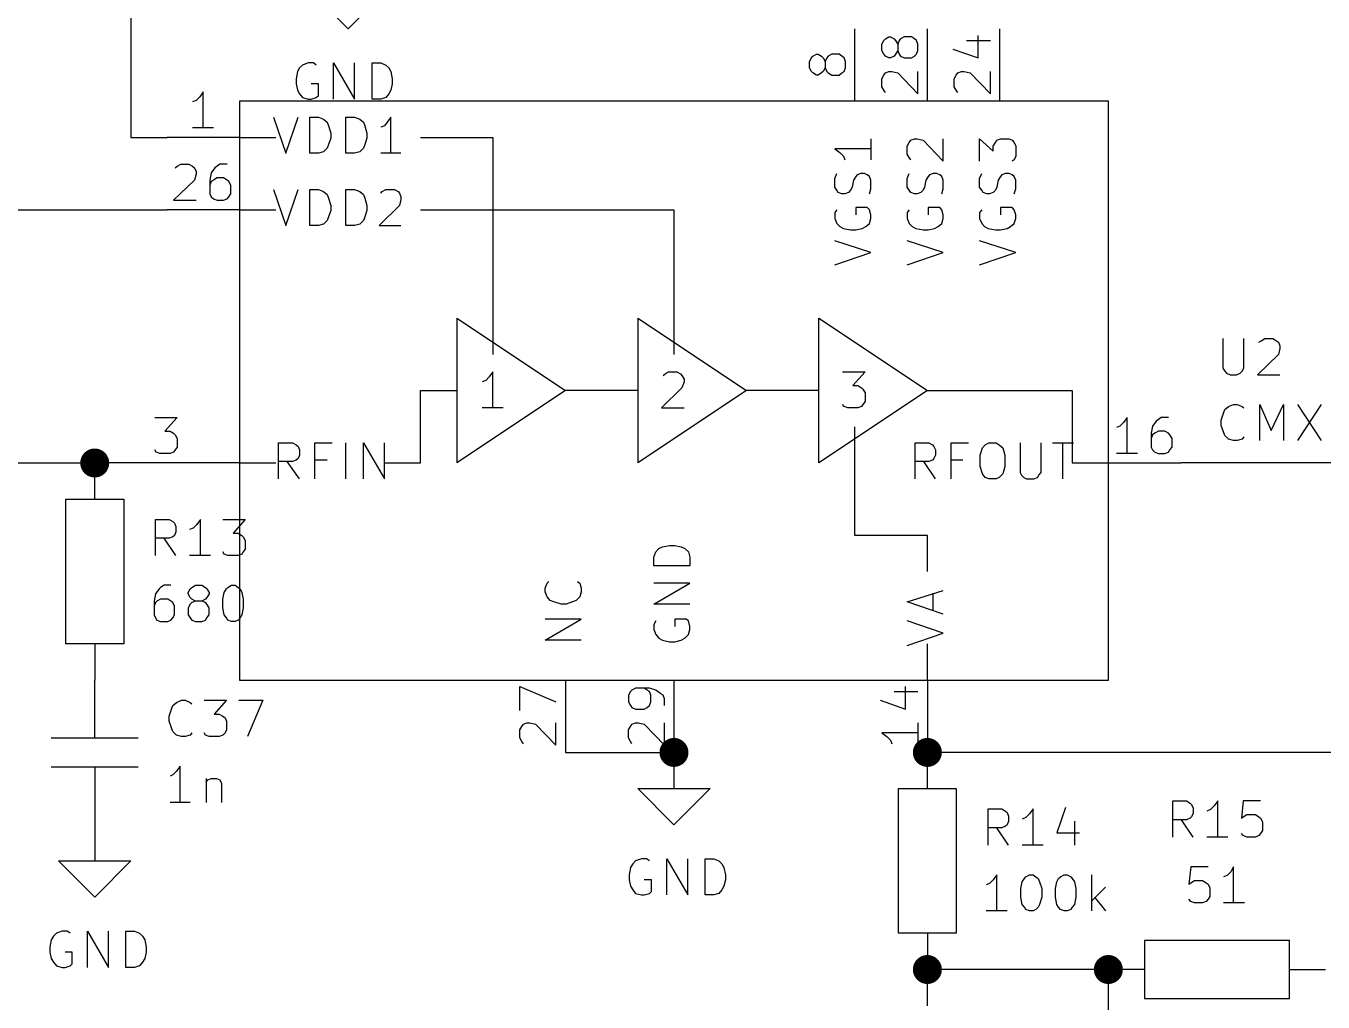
# Model space of a CAD drawing. Extents: x -2.2 to 11.3, y -7.9 to -0.4.
# Drawn here: x 6.655 to 8.447, y -4.045 to -2.696 of the extents above; entities that cross this region are included whole.
import ezdxf

# ---------------------------------------------------------------- set-up
doc = ezdxf.new("R2010")
doc.units = 0
doc.header["$MEASUREMENT"] = 0
for name, color, linetype in [('CYAN2', 4, 'CONTINUOUS'), ('GREEN2', 3, 'CONTINUOUS'), ('LYELLOW', 51, 'CONTINUOUS'), ('RED2', 1, 'CONTINUOUS')]:
    doc.layers.add(name, color=color, linetype=linetype)

msp = doc.modelspace()

# ---------------------------------------------------------------- linework, layer by layer
at = {"layer": 'CYAN2', "linetype": 'CONTINUOUS'}
for p, q in [((7.033, -2.754), (7.03, -2.759)), ((7.037, -2.75), (7.033, -2.754)), ((7.045, -2.747), (7.037, -2.75)), ((7.052, -2.747), (7.045, -2.747)), ((7.056, -2.75), (7.052, -2.747)), ((7.08, -2.797), (7.08, -2.747)), ((7.08, -2.747), (7.109, -2.797)), ((7.109, -2.797), (7.109, -2.747)), ((7.133, -2.797), (7.133, -2.747)), ((7.133, -2.747), (7.145, -2.747)), ((7.145, -2.747), (7.152, -2.75)), ((7.152, -2.75), (7.156, -2.754)), ((7.156, -2.754), (7.159, -2.759)), ((7.03, -2.759), (7.028, -2.769)), ((7.028, -2.769), (7.028, -2.776)), ((7.028, -2.776), (7.03, -2.785)), ((7.059, -2.776), (7.049, -2.776)), ((7.059, -2.792), (7.059, -2.776)), ((7.159, -2.759), (7.161, -2.769)), ((7.161, -2.776), (7.159, -2.785)), ((7.161, -2.769), (7.161, -2.776)), ((7.03, -2.785), (7.033, -2.79)), ((7.033, -2.79), (7.037, -2.795)), ((7.056, -2.795), (7.059, -2.792)), ((7.156, -2.79), (7.152, -2.795)), ((7.159, -2.785), (7.156, -2.79)), ((7.037, -2.795), (7.045, -2.797)), ((7.045, -2.797), (7.049, -2.797)), ((7.049, -2.797), (7.056, -2.795)), ((7.145, -2.797), (7.133, -2.797)), ((7.152, -2.795), (7.145, -2.797)), ((6.997, -2.822), (7.014, -2.872)), ((7.014, -2.872), (7.031, -2.822)), ((7.047, -2.872), (7.047, -2.822)), ((7.047, -2.822), (7.059, -2.822)), ((7.059, -2.822), (7.066, -2.825)), ((7.066, -2.825), (7.071, -2.829)), ((7.071, -2.829), (7.073, -2.834)), ((7.097, -2.872), (7.097, -2.822)), ((7.097, -2.822), (7.109, -2.822)), ((7.109, -2.822), (7.116, -2.825)), ((7.116, -2.825), (7.121, -2.829)), ((7.121, -2.829), (7.123, -2.834)), ((7.154, -2.829), (7.15, -2.834)), ((7.159, -2.822), (7.154, -2.829)), ((7.159, -2.872), (7.159, -2.822)), ((7.073, -2.834), (7.076, -2.844)), ((7.076, -2.844), (7.076, -2.851)), ((7.123, -2.834), (7.126, -2.844)), ((7.126, -2.844), (7.126, -2.851)), ((7.15, -2.834), (7.145, -2.836)), ((7.071, -2.865), (7.066, -2.87)), ((7.073, -2.86), (7.071, -2.865)), ((7.076, -2.851), (7.073, -2.86)), ((7.121, -2.865), (7.116, -2.87)), ((7.123, -2.86), (7.121, -2.865)), ((7.126, -2.851), (7.123, -2.86)), ((7.822, -2.866), (7.772, -2.866)), ((7.772, -2.866), (7.779, -2.871)), ((7.822, -2.852), (7.822, -2.881)), ((7.872, -2.862), (7.875, -2.857)), ((7.872, -2.873), (7.872, -2.862)), ((7.875, -2.857), (7.877, -2.854)), ((7.877, -2.854), (7.882, -2.852)), ((7.882, -2.852), (7.886, -2.852)), ((7.886, -2.852), (7.894, -2.854)), ((7.894, -2.854), (7.922, -2.883)), ((7.922, -2.883), (7.922, -2.852)), ((7.972, -2.883), (7.972, -2.852)), ((7.972, -2.852), (7.991, -2.869)), ((7.991, -2.862), (7.994, -2.857)), ((7.991, -2.869), (7.991, -2.862)), ((7.994, -2.857), (7.996, -2.854)), ((7.996, -2.854), (8.001, -2.852)), ((8.001, -2.852), (8.013, -2.852)), ((8.013, -2.852), (8.017, -2.854)), ((8.017, -2.854), (8.02, -2.857)), ((8.02, -2.857), (8.022, -2.862)), ((8.022, -2.862), (8.022, -2.876)), ((7.059, -2.872), (7.047, -2.872)), ((7.066, -2.87), (7.059, -2.872)), ((7.109, -2.872), (7.097, -2.872)), ((7.116, -2.87), (7.109, -2.872)), ((7.173, -2.872), (7.145, -2.872)), ((7.779, -2.871), (7.784, -2.876)), ((7.784, -2.876), (7.786, -2.881)), ((7.875, -2.878), (7.872, -2.873)), ((7.877, -2.881), (7.875, -2.878)), ((8.02, -2.881), (8.017, -2.883)), ((8.022, -2.876), (8.02, -2.881)), ((7.772, -2.907), (7.775, -2.9)), ((7.803, -2.902), (7.801, -2.904)), ((7.808, -2.9), (7.803, -2.902)), ((7.813, -2.9), (7.808, -2.9)), ((7.817, -2.902), (7.813, -2.9)), ((7.82, -2.904), (7.817, -2.902)), ((7.872, -2.907), (7.875, -2.9)), ((7.903, -2.902), (7.901, -2.904)), ((7.908, -2.9), (7.903, -2.902)), ((7.913, -2.9), (7.908, -2.9)), ((7.917, -2.902), (7.913, -2.9)), ((7.92, -2.904), (7.917, -2.902)), ((7.972, -2.907), (7.975, -2.9)), ((8.003, -2.902), (8.001, -2.904)), ((8.008, -2.9), (8.003, -2.902)), ((8.013, -2.9), (8.008, -2.9)), ((8.017, -2.902), (8.013, -2.9)), ((8.02, -2.904), (8.017, -2.902)), ((7.772, -2.919), (7.772, -2.907)), ((7.775, -2.923), (7.772, -2.919)), ((7.796, -2.919), (7.794, -2.923)), ((7.798, -2.909), (7.796, -2.919)), ((7.801, -2.904), (7.798, -2.909)), ((7.822, -2.909), (7.82, -2.904)), ((7.822, -2.921), (7.822, -2.909)), ((7.872, -2.919), (7.872, -2.907)), ((7.875, -2.923), (7.872, -2.919)), ((7.896, -2.919), (7.894, -2.923)), ((7.898, -2.909), (7.896, -2.919)), ((7.901, -2.904), (7.898, -2.909)), ((7.922, -2.909), (7.92, -2.904)), ((7.922, -2.921), (7.922, -2.909)), ((7.972, -2.919), (7.972, -2.907)), ((7.975, -2.923), (7.972, -2.919)), ((7.996, -2.919), (7.994, -2.923)), ((7.998, -2.909), (7.996, -2.919)), ((8.001, -2.904), (7.998, -2.909)), ((8.022, -2.909), (8.02, -2.904)), ((8.022, -2.921), (8.022, -2.909)), ((6.997, -2.922), (7.014, -2.972)), ((7.014, -2.972), (7.031, -2.922)), ((7.047, -2.972), (7.047, -2.922)), ((7.047, -2.922), (7.059, -2.922)), ((7.059, -2.922), (7.066, -2.925)), ((7.066, -2.925), (7.071, -2.929)), ((7.071, -2.929), (7.073, -2.934)), ((7.073, -2.934), (7.076, -2.944)), ((7.097, -2.972), (7.097, -2.922)), ((7.097, -2.922), (7.109, -2.922)), ((7.109, -2.922), (7.116, -2.925)), ((7.116, -2.925), (7.121, -2.929)), ((7.121, -2.929), (7.123, -2.934)), ((7.123, -2.934), (7.126, -2.944)), ((7.145, -2.927), (7.147, -2.925)), ((7.147, -2.925), (7.152, -2.922)), ((7.152, -2.922), (7.164, -2.922)), ((7.164, -2.922), (7.169, -2.925)), ((7.169, -2.925), (7.171, -2.927)), ((7.171, -2.927), (7.173, -2.932)), ((7.173, -2.936), (7.171, -2.944)), ((7.173, -2.932), (7.173, -2.936)), ((7.777, -2.926), (7.775, -2.923)), ((7.782, -2.928), (7.777, -2.926)), ((7.786, -2.928), (7.782, -2.928)), ((7.791, -2.926), (7.786, -2.928)), ((7.794, -2.923), (7.791, -2.926)), ((7.82, -2.928), (7.822, -2.921)), ((7.877, -2.926), (7.875, -2.923)), ((7.882, -2.928), (7.877, -2.926)), ((7.886, -2.928), (7.882, -2.928)), ((7.891, -2.926), (7.886, -2.928)), ((7.894, -2.923), (7.891, -2.926)), ((7.92, -2.928), (7.922, -2.921)), ((7.977, -2.926), (7.975, -2.923)), ((7.982, -2.928), (7.977, -2.926)), ((7.986, -2.928), (7.982, -2.928)), ((7.991, -2.926), (7.986, -2.928)), ((7.994, -2.923), (7.991, -2.926)), ((8.02, -2.928), (8.022, -2.921)), ((7.076, -2.951), (7.073, -2.96)), ((7.076, -2.944), (7.076, -2.951)), ((7.126, -2.951), (7.123, -2.96)), ((7.126, -2.944), (7.126, -2.951)), ((7.171, -2.944), (7.143, -2.972)), ((7.775, -2.95), (7.772, -2.954)), ((7.772, -2.954), (7.772, -2.962)), ((7.817, -2.947), (7.801, -2.947)), ((7.801, -2.947), (7.801, -2.957)), ((7.82, -2.95), (7.817, -2.947)), ((7.822, -2.957), (7.82, -2.95)), ((7.875, -2.95), (7.872, -2.954)), ((7.872, -2.954), (7.872, -2.962)), ((7.917, -2.947), (7.901, -2.947)), ((7.901, -2.947), (7.901, -2.957)), ((7.92, -2.95), (7.917, -2.947)), ((7.922, -2.957), (7.92, -2.95)), ((7.975, -2.95), (7.972, -2.954)), ((7.972, -2.954), (7.972, -2.962)), ((8.017, -2.947), (8.001, -2.947)), ((8.001, -2.947), (8.001, -2.957)), ((8.02, -2.95), (8.017, -2.947)), ((8.022, -2.957), (8.02, -2.95)), ((7.059, -2.972), (7.047, -2.972)), ((7.066, -2.97), (7.059, -2.972)), ((7.071, -2.965), (7.066, -2.97)), ((7.073, -2.96), (7.071, -2.965)), ((7.109, -2.972), (7.097, -2.972)), ((7.116, -2.97), (7.109, -2.972)), ((7.121, -2.965), (7.116, -2.97)), ((7.123, -2.96), (7.121, -2.965)), ((7.143, -2.972), (7.173, -2.972)), ((7.772, -2.962), (7.775, -2.969)), ((7.775, -2.969), (7.779, -2.973)), ((7.779, -2.973), (7.784, -2.976)), ((7.81, -2.976), (7.815, -2.973)), ((7.815, -2.973), (7.82, -2.969)), ((7.82, -2.969), (7.822, -2.962)), ((7.822, -2.962), (7.822, -2.957)), ((7.872, -2.962), (7.875, -2.969)), ((7.875, -2.969), (7.879, -2.973)), ((7.879, -2.973), (7.884, -2.976)), ((7.91, -2.976), (7.915, -2.973)), ((7.915, -2.973), (7.92, -2.969)), ((7.92, -2.969), (7.922, -2.962)), ((7.922, -2.962), (7.922, -2.957)), ((7.972, -2.962), (7.975, -2.969)), ((7.975, -2.969), (7.979, -2.973)), ((7.979, -2.973), (7.984, -2.976)), ((8.01, -2.976), (8.015, -2.973)), ((8.015, -2.973), (8.02, -2.969)), ((8.02, -2.969), (8.022, -2.962)), ((8.022, -2.962), (8.022, -2.957)), ((7.784, -2.976), (7.794, -2.978)), ((7.794, -2.978), (7.801, -2.978)), ((7.801, -2.978), (7.81, -2.976)), ((7.884, -2.976), (7.894, -2.978)), ((7.894, -2.978), (7.901, -2.978)), ((7.901, -2.978), (7.91, -2.976)), ((7.984, -2.976), (7.994, -2.978)), ((7.994, -2.978), (8.001, -2.978)), ((8.001, -2.978), (8.01, -2.976)), ((7.822, -3.009), (7.772, -2.993)), ((7.772, -3.026), (7.822, -3.009)), ((7.922, -3.009), (7.872, -2.993)), ((7.872, -3.026), (7.922, -3.009)), ((8.022, -3.009), (7.972, -2.993)), ((7.972, -3.026), (8.022, -3.009)), ((8.308, -3.128), (8.308, -3.169)), ((8.337, -3.169), (8.337, -3.128)), ((8.358, -3.133), (8.361, -3.131)), ((8.361, -3.131), (8.366, -3.128)), ((8.366, -3.128), (8.377, -3.128)), ((8.377, -3.128), (8.382, -3.131)), ((8.382, -3.131), (8.385, -3.133)), ((8.385, -3.133), (8.387, -3.138)), ((8.385, -3.15), (8.356, -3.178)), ((8.387, -3.142), (8.385, -3.15)), ((8.387, -3.138), (8.387, -3.142)), ((8.308, -3.169), (8.311, -3.173)), ((8.335, -3.173), (8.337, -3.169)), ((8.311, -3.173), (8.313, -3.176)), ((8.313, -3.176), (8.318, -3.178)), ((8.318, -3.178), (8.327, -3.178)), ((8.327, -3.178), (8.332, -3.176)), ((8.332, -3.176), (8.335, -3.173)), ((8.356, -3.178), (8.387, -3.178)), ((8.311, -3.226), (8.316, -3.222)), ((8.316, -3.222), (8.323, -3.219)), ((8.323, -3.219), (8.328, -3.219)), ((8.328, -3.219), (8.335, -3.222)), ((8.335, -3.222), (8.337, -3.224)), ((8.359, -3.269), (8.359, -3.219)), ((8.359, -3.219), (8.375, -3.255)), ((8.375, -3.255), (8.392, -3.219)), ((8.392, -3.219), (8.392, -3.269)), ((8.411, -3.219), (8.444, -3.269)), ((8.444, -3.219), (8.411, -3.269)), ((8.306, -3.241), (8.309, -3.231)), ((8.306, -3.248), (8.306, -3.241)), ((8.309, -3.231), (8.311, -3.226)), ((8.309, -3.257), (8.306, -3.248)), ((8.311, -3.262), (8.309, -3.257)), ((7.004, -3.322), (7.004, -3.272)), ((7.004, -3.272), (7.023, -3.272)), ((7.023, -3.272), (7.028, -3.275)), ((7.028, -3.275), (7.031, -3.277)), ((7.031, -3.277), (7.033, -3.282)), ((7.054, -3.322), (7.054, -3.272)), ((7.054, -3.272), (7.078, -3.272)), ((7.097, -3.322), (7.097, -3.272)), ((7.121, -3.322), (7.121, -3.272)), ((7.121, -3.272), (7.15, -3.322)), ((7.15, -3.322), (7.15, -3.272)), ((7.883, -3.322), (7.883, -3.272)), ((7.883, -3.272), (7.902, -3.272)), ((7.902, -3.272), (7.907, -3.275)), ((7.907, -3.275), (7.909, -3.277)), ((7.909, -3.277), (7.911, -3.282)), ((7.933, -3.322), (7.933, -3.272)), ((7.933, -3.272), (7.957, -3.272)), ((7.976, -3.279), (7.98, -3.275)), ((7.98, -3.275), (7.985, -3.272)), ((7.985, -3.272), (7.995, -3.272)), ((7.995, -3.272), (7.999, -3.275)), ((7.999, -3.275), (8.004, -3.279)), ((8.028, -3.272), (8.028, -3.313)), ((8.057, -3.313), (8.057, -3.272)), ((8.073, -3.272), (8.102, -3.272)), ((8.087, -3.322), (8.087, -3.272)), ((8.316, -3.267), (8.311, -3.262)), ((8.323, -3.269), (8.316, -3.267)), ((8.328, -3.269), (8.323, -3.269)), ((8.335, -3.267), (8.328, -3.269)), ((8.337, -3.264), (8.335, -3.267)), ((7.028, -3.296), (7.023, -3.298)), ((7.031, -3.294), (7.028, -3.296)), ((7.033, -3.289), (7.031, -3.294)), ((7.033, -3.282), (7.033, -3.289)), ((7.071, -3.296), (7.054, -3.296)), ((7.907, -3.296), (7.902, -3.298)), ((7.909, -3.294), (7.907, -3.296)), ((7.911, -3.289), (7.909, -3.294)), ((7.911, -3.282), (7.911, -3.289)), ((7.949, -3.296), (7.933, -3.296)), ((7.973, -3.289), (7.976, -3.279)), ((7.973, -3.305), (7.973, -3.289)), ((8.004, -3.279), (8.007, -3.289)), ((8.007, -3.289), (8.007, -3.305)), ((7.023, -3.298), (7.004, -3.298)), ((7.033, -3.322), (7.016, -3.298)), ((7.902, -3.298), (7.883, -3.298)), ((7.911, -3.322), (7.895, -3.298)), ((7.976, -3.315), (7.973, -3.305)), ((8.007, -3.305), (8.004, -3.315)), ((8.028, -3.313), (8.03, -3.317)), ((8.054, -3.317), (8.057, -3.313)), ((7.98, -3.32), (7.976, -3.315)), ((7.985, -3.322), (7.98, -3.32)), ((7.995, -3.322), (7.985, -3.322)), ((7.999, -3.32), (7.995, -3.322)), ((8.004, -3.315), (7.999, -3.32)), ((8.03, -3.317), (8.033, -3.32)), ((8.033, -3.32), (8.037, -3.322)), ((8.037, -3.322), (8.047, -3.322)), ((8.047, -3.322), (8.052, -3.32)), ((8.052, -3.32), (8.054, -3.317)), ((6.834, -3.428), (6.834, -3.378)), ((6.834, -3.378), (6.853, -3.378)), ((6.853, -3.378), (6.858, -3.381)), ((6.858, -3.381), (6.86, -3.383)), ((6.86, -3.383), (6.862, -3.388)), ((6.891, -3.385), (6.886, -3.39)), ((6.896, -3.378), (6.891, -3.385)), ((6.896, -3.428), (6.896, -3.378)), ((6.927, -3.378), (6.958, -3.378)), ((6.958, -3.378), (6.941, -3.397)), ((6.858, -3.402), (6.853, -3.404)), ((6.86, -3.4), (6.858, -3.402)), ((6.862, -3.395), (6.86, -3.4)), ((6.862, -3.388), (6.862, -3.395)), ((6.886, -3.39), (6.881, -3.392)), ((6.941, -3.397), (6.948, -3.397)), ((6.948, -3.397), (6.953, -3.4)), ((6.953, -3.4), (6.955, -3.402)), ((6.955, -3.402), (6.958, -3.407)), ((6.853, -3.404), (6.834, -3.404)), ((6.862, -3.428), (6.846, -3.404)), ((6.958, -3.419), (6.955, -3.423)), ((6.958, -3.407), (6.958, -3.419)), ((7.525, -3.423), (7.529, -3.418)), ((7.529, -3.418), (7.534, -3.416)), ((7.534, -3.416), (7.544, -3.414)), ((7.544, -3.414), (7.551, -3.414)), ((7.551, -3.414), (7.56, -3.416)), ((7.56, -3.416), (7.565, -3.418)), ((7.565, -3.418), (7.57, -3.423)), ((6.91, -3.428), (6.881, -3.428)), ((6.929, -3.426), (6.927, -3.423)), ((6.934, -3.428), (6.929, -3.426)), ((6.948, -3.428), (6.934, -3.428)), ((6.953, -3.426), (6.948, -3.428)), ((6.955, -3.423), (6.953, -3.426)), ((7.522, -3.43), (7.525, -3.423)), ((7.522, -3.442), (7.522, -3.43)), ((7.57, -3.423), (7.572, -3.43)), ((7.572, -3.43), (7.572, -3.442)), ((7.572, -3.442), (7.522, -3.442)), ((6.839, -3.474), (6.834, -3.481)), ((6.841, -3.472), (6.839, -3.474)), ((6.846, -3.469), (6.841, -3.472)), ((6.855, -3.469), (6.846, -3.469)), ((6.879, -3.479), (6.882, -3.474)), ((6.882, -3.474), (6.884, -3.472)), ((6.884, -3.472), (6.889, -3.469)), ((6.889, -3.469), (6.898, -3.469)), ((6.898, -3.469), (6.903, -3.472)), ((6.903, -3.472), (6.905, -3.474)), ((6.905, -3.474), (6.908, -3.479)), ((6.929, -3.479), (6.932, -3.474)), ((6.932, -3.474), (6.934, -3.472)), ((6.934, -3.472), (6.939, -3.469)), ((6.939, -3.469), (6.944, -3.469)), ((6.944, -3.469), (6.948, -3.472)), ((6.948, -3.472), (6.951, -3.474)), ((6.951, -3.474), (6.953, -3.479)), ((7.372, -3.473), (7.375, -3.466)), ((7.372, -3.478), (7.372, -3.473)), ((7.375, -3.466), (7.377, -3.464)), ((7.417, -3.464), (7.42, -3.466)), ((7.42, -3.466), (7.422, -3.473)), ((7.422, -3.473), (7.422, -3.478)), ((7.522, -3.495), (7.572, -3.466)), ((7.572, -3.466), (7.522, -3.466)), ((6.834, -3.481), (6.832, -3.491)), ((6.832, -3.491), (6.832, -3.51)), ((6.834, -3.493), (6.832, -3.498)), ((6.836, -3.491), (6.834, -3.493)), ((6.841, -3.488), (6.836, -3.491)), ((6.851, -3.488), (6.841, -3.488)), ((6.855, -3.491), (6.851, -3.488)), ((6.858, -3.493), (6.855, -3.491)), ((6.86, -3.498), (6.858, -3.493)), ((6.879, -3.481), (6.879, -3.479)), ((6.882, -3.486), (6.879, -3.481)), ((6.884, -3.488), (6.882, -3.486)), ((6.884, -3.493), (6.882, -3.495)), ((6.889, -3.491), (6.884, -3.488)), ((6.889, -3.491), (6.884, -3.493)), ((6.898, -3.491), (6.889, -3.491)), ((6.903, -3.488), (6.898, -3.491)), ((6.903, -3.493), (6.898, -3.491)), ((6.905, -3.486), (6.903, -3.488)), ((6.905, -3.495), (6.903, -3.493)), ((6.908, -3.481), (6.905, -3.486)), ((6.908, -3.479), (6.908, -3.481)), ((6.927, -3.488), (6.929, -3.479)), ((6.927, -3.5), (6.927, -3.488)), ((6.953, -3.479), (6.955, -3.488)), ((6.955, -3.488), (6.955, -3.5)), ((7.375, -3.485), (7.372, -3.478)), ((7.379, -3.49), (7.375, -3.485)), ((7.384, -3.492), (7.379, -3.49)), ((7.394, -3.495), (7.384, -3.492)), ((7.41, -3.492), (7.401, -3.495)), ((7.415, -3.49), (7.41, -3.492)), ((7.42, -3.485), (7.415, -3.49)), ((7.422, -3.478), (7.42, -3.485)), ((7.872, -3.492), (7.922, -3.476)), ((7.922, -3.509), (7.872, -3.492)), ((7.908, -3.504), (7.908, -3.48)), ((6.832, -3.51), (6.834, -3.514)), ((6.858, -3.514), (6.86, -3.51)), ((6.86, -3.51), (6.86, -3.498)), ((6.882, -3.495), (6.879, -3.5)), ((6.879, -3.5), (6.879, -3.51)), ((6.879, -3.51), (6.882, -3.514)), ((6.908, -3.5), (6.905, -3.495)), ((6.905, -3.514), (6.908, -3.51)), ((6.908, -3.51), (6.908, -3.5)), ((6.929, -3.51), (6.927, -3.5)), ((6.932, -3.514), (6.929, -3.51)), ((6.953, -3.51), (6.951, -3.514)), ((6.955, -3.5), (6.953, -3.51)), ((7.401, -3.495), (7.394, -3.495)), ((7.572, -3.495), (7.522, -3.495)), ((6.834, -3.514), (6.836, -3.517)), ((6.836, -3.517), (6.841, -3.519)), ((6.841, -3.519), (6.851, -3.519)), ((6.851, -3.519), (6.855, -3.517)), ((6.855, -3.517), (6.858, -3.514)), ((6.882, -3.514), (6.884, -3.517)), ((6.884, -3.517), (6.889, -3.519)), ((6.889, -3.519), (6.898, -3.519)), ((6.898, -3.519), (6.903, -3.517)), ((6.903, -3.517), (6.905, -3.514)), ((6.934, -3.517), (6.932, -3.514)), ((6.939, -3.519), (6.934, -3.517)), ((6.944, -3.519), (6.939, -3.519)), ((6.948, -3.517), (6.944, -3.519)), ((6.951, -3.514), (6.948, -3.517)), ((7.372, -3.545), (7.422, -3.516)), ((7.422, -3.516), (7.372, -3.516)), ((7.525, -3.518), (7.522, -3.523)), ((7.522, -3.523), (7.522, -3.53)), ((7.567, -3.516), (7.551, -3.516)), ((7.551, -3.516), (7.551, -3.526)), ((7.57, -3.518), (7.567, -3.516)), ((7.572, -3.526), (7.57, -3.518)), ((7.572, -3.53), (7.572, -3.526)), ((7.922, -3.535), (7.872, -3.518)), ((7.422, -3.545), (7.372, -3.545)), ((7.522, -3.53), (7.525, -3.537)), ((7.525, -3.537), (7.529, -3.542)), ((7.529, -3.542), (7.534, -3.545)), ((7.534, -3.545), (7.544, -3.547)), ((7.544, -3.547), (7.551, -3.547)), ((7.551, -3.547), (7.56, -3.545)), ((7.56, -3.545), (7.565, -3.542)), ((7.565, -3.542), (7.57, -3.537)), ((7.57, -3.537), (7.572, -3.53)), ((7.872, -3.552), (7.922, -3.535)), ((6.856, -3.64), (6.858, -3.635)), ((6.858, -3.635), (6.863, -3.631)), ((6.863, -3.631), (6.87, -3.628)), ((6.87, -3.628), (6.875, -3.628)), ((6.875, -3.628), (6.882, -3.631)), ((6.882, -3.631), (6.884, -3.633)), ((6.901, -3.628), (6.932, -3.628)), ((6.932, -3.628), (6.915, -3.647)), ((6.949, -3.628), (6.982, -3.628)), ((6.982, -3.628), (6.961, -3.678)), ((6.853, -3.65), (6.856, -3.64)), ((6.853, -3.657), (6.853, -3.65)), ((6.915, -3.647), (6.922, -3.647)), ((6.922, -3.647), (6.927, -3.65)), ((6.927, -3.65), (6.93, -3.652)), ((6.93, -3.652), (6.932, -3.657)), ((6.856, -3.666), (6.853, -3.657)), ((6.858, -3.671), (6.856, -3.666)), ((6.863, -3.676), (6.858, -3.671)), ((6.932, -3.669), (6.93, -3.673)), ((6.932, -3.657), (6.932, -3.669)), ((6.87, -3.678), (6.863, -3.676)), ((6.875, -3.678), (6.87, -3.678)), ((6.882, -3.676), (6.875, -3.678)), ((6.884, -3.673), (6.882, -3.676)), ((6.903, -3.676), (6.901, -3.673)), ((6.908, -3.678), (6.903, -3.676)), ((6.922, -3.678), (6.908, -3.678)), ((6.927, -3.676), (6.922, -3.678)), ((6.93, -3.673), (6.927, -3.676)), ((6.863, -3.726), (6.858, -3.731)), ((6.868, -3.719), (6.863, -3.726)), ((6.868, -3.769), (6.868, -3.719)), ((6.858, -3.731), (6.854, -3.733)), ((6.904, -3.736), (6.904, -3.769)), ((6.904, -3.741), (6.906, -3.738)), ((6.906, -3.738), (6.911, -3.736)), ((6.911, -3.736), (6.918, -3.736)), ((6.918, -3.736), (6.923, -3.738)), ((6.923, -3.738), (6.925, -3.743)), ((6.925, -3.743), (6.925, -3.769)), ((6.882, -3.769), (6.854, -3.769)), ((7.984, -3.828), (7.984, -3.778)), ((7.984, -3.778), (8.003, -3.778)), ((8.003, -3.778), (8.008, -3.781)), ((8.046, -3.778), (8.041, -3.785)), ((8.046, -3.828), (8.046, -3.778)), ((8.091, -3.776), (8.079, -3.811)), ((8.239, -3.817), (8.239, -3.767)), ((8.239, -3.767), (8.258, -3.767)), ((8.258, -3.767), (8.263, -3.77)), ((8.263, -3.77), (8.265, -3.772)), ((8.265, -3.772), (8.267, -3.777)), ((8.267, -3.777), (8.267, -3.784)), ((8.291, -3.779), (8.286, -3.781)), ((8.296, -3.774), (8.291, -3.779)), ((8.301, -3.767), (8.296, -3.774)), ((8.301, -3.817), (8.301, -3.767)), ((8.336, -3.767), (8.334, -3.791)), ((8.36, -3.767), (8.336, -3.767)), ((8.008, -3.781), (8.01, -3.783)), ((8.01, -3.783), (8.012, -3.788)), ((8.012, -3.795), (8.01, -3.8)), ((8.012, -3.788), (8.012, -3.795)), ((8.036, -3.79), (8.031, -3.792)), ((8.041, -3.785), (8.036, -3.79)), ((8.103, -3.795), (8.103, -3.828)), ((8.258, -3.793), (8.239, -3.793)), ((8.267, -3.817), (8.251, -3.793)), ((8.263, -3.791), (8.258, -3.793)), ((8.265, -3.789), (8.263, -3.791)), ((8.267, -3.784), (8.265, -3.789)), ((8.334, -3.791), (8.336, -3.789)), ((8.336, -3.789), (8.341, -3.786)), ((8.341, -3.786), (8.353, -3.786)), ((8.353, -3.786), (8.358, -3.789)), ((8.358, -3.789), (8.36, -3.791)), ((8.36, -3.791), (8.363, -3.796)), ((8.363, -3.796), (8.363, -3.808)), ((8.003, -3.804), (7.984, -3.804)), ((8.012, -3.828), (7.996, -3.804)), ((8.008, -3.802), (8.003, -3.804)), ((8.01, -3.8), (8.008, -3.802)), ((8.079, -3.811), (8.11, -3.811)), ((8.336, -3.815), (8.334, -3.812)), ((8.341, -3.817), (8.336, -3.815)), ((8.358, -3.815), (8.353, -3.817)), ((8.36, -3.812), (8.358, -3.815)), ((8.363, -3.808), (8.36, -3.812)), ((8.06, -3.828), (8.031, -3.828)), ((8.315, -3.817), (8.286, -3.817)), ((8.353, -3.817), (8.341, -3.817)), ((7.497, -3.85), (7.493, -3.854)), ((7.505, -3.847), (7.497, -3.85)), ((7.512, -3.847), (7.505, -3.847)), ((7.516, -3.85), (7.512, -3.847)), ((7.54, -3.897), (7.54, -3.847)), ((7.54, -3.847), (7.569, -3.897)), ((7.569, -3.897), (7.569, -3.847)), ((7.593, -3.897), (7.593, -3.847)), ((7.593, -3.847), (7.605, -3.847)), ((7.605, -3.847), (7.612, -3.85)), ((7.612, -3.85), (7.616, -3.854)), ((7.49, -3.859), (7.488, -3.869)), ((7.488, -3.869), (7.488, -3.876)), ((7.493, -3.854), (7.49, -3.859)), ((7.616, -3.854), (7.619, -3.859)), ((7.619, -3.859), (7.621, -3.869)), ((7.621, -3.869), (7.621, -3.876)), ((7.996, -3.869), (7.991, -3.876)), ((7.996, -3.919), (7.996, -3.869)), ((8.036, -3.872), (8.041, -3.869)), ((8.041, -3.869), (8.046, -3.869)), ((8.046, -3.869), (8.05, -3.872)), ((8.084, -3.872), (8.089, -3.869)), ((8.089, -3.869), (8.093, -3.869)), ((8.093, -3.869), (8.098, -3.872)), ((8.127, -3.919), (8.127, -3.869)), ((8.264, -3.858), (8.261, -3.882)), ((8.288, -3.858), (8.264, -3.858)), ((8.319, -3.865), (8.314, -3.87)), ((8.323, -3.858), (8.319, -3.865)), ((8.323, -3.908), (8.323, -3.858)), ((7.488, -3.876), (7.49, -3.885)), ((7.49, -3.885), (7.493, -3.89)), ((7.519, -3.876), (7.509, -3.876)), ((7.519, -3.892), (7.519, -3.876)), ((7.619, -3.885), (7.616, -3.89)), ((7.621, -3.876), (7.619, -3.885)), ((7.986, -3.881), (7.981, -3.883)), ((7.991, -3.876), (7.986, -3.881)), ((8.029, -3.888), (8.031, -3.879)), ((8.031, -3.879), (8.034, -3.874)), ((8.034, -3.874), (8.036, -3.872)), ((8.05, -3.872), (8.053, -3.874)), ((8.053, -3.874), (8.055, -3.879)), ((8.055, -3.879), (8.058, -3.888)), ((8.077, -3.888), (8.079, -3.879)), ((8.079, -3.879), (8.081, -3.874)), ((8.081, -3.874), (8.084, -3.872)), ((8.098, -3.872), (8.1, -3.874)), ((8.1, -3.874), (8.103, -3.879)), ((8.103, -3.879), (8.105, -3.888)), ((8.146, -3.886), (8.127, -3.905)), ((8.261, -3.882), (8.264, -3.88)), ((8.264, -3.88), (8.269, -3.877)), ((8.269, -3.877), (8.28, -3.877)), ((8.28, -3.877), (8.285, -3.88)), ((8.285, -3.88), (8.288, -3.882)), ((8.288, -3.882), (8.29, -3.887)), ((8.29, -3.887), (8.29, -3.899)), ((8.314, -3.87), (8.309, -3.872)), ((7.493, -3.89), (7.497, -3.895)), ((7.497, -3.895), (7.505, -3.897)), ((7.505, -3.897), (7.509, -3.897)), ((7.509, -3.897), (7.516, -3.895)), ((7.516, -3.895), (7.519, -3.892)), ((7.605, -3.897), (7.593, -3.897)), ((7.612, -3.895), (7.605, -3.897)), ((7.616, -3.89), (7.612, -3.895)), ((8.029, -3.9), (8.029, -3.888)), ((8.031, -3.91), (8.029, -3.9)), ((8.058, -3.9), (8.055, -3.91)), ((8.058, -3.888), (8.058, -3.9)), ((8.077, -3.9), (8.077, -3.888)), ((8.079, -3.91), (8.077, -3.9)), ((8.105, -3.9), (8.103, -3.91)), ((8.105, -3.888), (8.105, -3.9)), ((8.131, -3.9), (8.146, -3.919)), ((8.264, -3.906), (8.261, -3.903)), ((8.288, -3.903), (8.285, -3.906)), ((8.29, -3.899), (8.288, -3.903)), ((8.01, -3.919), (7.981, -3.919)), ((8.034, -3.914), (8.031, -3.91)), ((8.036, -3.917), (8.034, -3.914)), ((8.041, -3.919), (8.036, -3.917)), ((8.046, -3.919), (8.041, -3.919)), ((8.05, -3.917), (8.046, -3.919)), ((8.053, -3.914), (8.05, -3.917)), ((8.055, -3.91), (8.053, -3.914)), ((8.081, -3.914), (8.079, -3.91)), ((8.084, -3.917), (8.081, -3.914)), ((8.089, -3.919), (8.084, -3.917)), ((8.093, -3.919), (8.089, -3.919)), ((8.098, -3.917), (8.093, -3.919)), ((8.1, -3.914), (8.098, -3.917)), ((8.103, -3.91), (8.1, -3.914)), ((8.269, -3.908), (8.264, -3.906)), ((8.28, -3.908), (8.269, -3.908)), ((8.285, -3.906), (8.28, -3.908)), ((8.338, -3.908), (8.309, -3.908)), ((6.69, -3.959), (6.688, -3.969)), ((6.693, -3.954), (6.69, -3.959)), ((6.697, -3.95), (6.693, -3.954)), ((6.705, -3.947), (6.697, -3.95)), ((6.712, -3.947), (6.705, -3.947)), ((6.716, -3.95), (6.712, -3.947)), ((6.74, -3.997), (6.74, -3.947)), ((6.74, -3.947), (6.769, -3.997)), ((6.769, -3.997), (6.769, -3.947)), ((6.793, -3.997), (6.793, -3.947)), ((6.793, -3.947), (6.805, -3.947)), ((6.805, -3.947), (6.812, -3.95)), ((6.812, -3.95), (6.816, -3.954)), ((6.816, -3.954), (6.819, -3.959)), ((6.819, -3.959), (6.821, -3.969)), ((6.688, -3.969), (6.688, -3.976)), ((6.688, -3.976), (6.69, -3.985)), ((6.719, -3.976), (6.709, -3.976)), ((6.719, -3.992), (6.719, -3.976)), ((6.821, -3.976), (6.819, -3.985)), ((6.821, -3.969), (6.821, -3.976)), ((6.69, -3.985), (6.693, -3.99)), ((6.693, -3.99), (6.697, -3.995)), ((6.697, -3.995), (6.705, -3.997)), ((6.709, -3.997), (6.716, -3.995)), ((6.716, -3.995), (6.719, -3.992)), ((6.812, -3.995), (6.805, -3.997)), ((6.816, -3.99), (6.812, -3.995)), ((6.819, -3.985), (6.816, -3.99)), ((6.705, -3.997), (6.709, -3.997)), ((6.805, -3.997), (6.793, -3.997))]:
    msp.add_line(p, q, dxfattribs=at)
at = {"layer": 'GREEN2', "linetype": 'CONTINUOUS'}
for p, q in [((6.8, -2.65), (6.8, -2.85)), ((6.8, -2.85), (6.85, -2.85)), ((6.3, -2.95), (6.85, -2.95)), ((6.4, -3.3), (6.75, -3.3)), ((8.7, -3.3), (8.25, -3.3)), ((7.4, -3.7), (7.55, -3.7)), ((8.65, -3.7), (7.9, -3.7)), ((8.15, -4), (7.9, -4))]:
    msp.add_line(p, q, dxfattribs=at)
at = {"layer": 'GREEN2', "const_width": 0.02}
for points in [[(6.74, -3.3, 1), (6.76, -3.3, 1)], [(7.54, -3.7, 1), (7.56, -3.7, 1)], [(7.89, -3.7, 1), (7.91, -3.7, 1)], [(7.89, -4, 1), (7.91, -4, 1)], [(8.14, -4, 1), (8.16, -4, 1)]]:
    msp.add_lwpolyline(points, format="xyb", close=True, dxfattribs=at)
at = {"layer": 'LYELLOW', "linetype": 'CONTINUOUS'}
for p, q in [((6.95, -2.8), (6.95, -3.6)), ((8.15, -2.8), (6.95, -2.8)), ((8.15, -3.6), (8.15, -2.8)), ((6.95, -3.6), (8.15, -3.6))]:
    msp.add_line(p, q, dxfattribs=at)
at = {"layer": 'RED2', "linetype": 'CONTINUOUS'}
for p, q in [((7.05, -2.65), (7.1, -2.7)), ((7.1, -2.7), (7.15, -2.65)), ((7.8, -2.8), (7.8, -2.7)), ((7.9, -2.8), (7.9, -2.7)), ((8, -2.8), (8, -2.7)), ((7.837, -2.721), (7.84, -2.716)), ((7.837, -2.73), (7.837, -2.721)), ((7.84, -2.716), (7.842, -2.714)), ((7.842, -2.714), (7.847, -2.711)), ((7.847, -2.711), (7.849, -2.711)), ((7.849, -2.711), (7.854, -2.714)), ((7.854, -2.714), (7.856, -2.716)), ((7.856, -2.716), (7.859, -2.721)), ((7.861, -2.716), (7.859, -2.721)), ((7.859, -2.721), (7.859, -2.73)), ((7.863, -2.714), (7.861, -2.716)), ((7.868, -2.711), (7.863, -2.714)), ((7.878, -2.711), (7.868, -2.711)), ((7.882, -2.714), (7.878, -2.711)), ((7.885, -2.716), (7.882, -2.714)), ((7.887, -2.721), (7.885, -2.716)), ((7.887, -2.73), (7.887, -2.721)), ((7.954, -2.716), (7.987, -2.716)), ((7.97, -2.74), (7.97, -2.709)), ((7.737, -2.745), (7.74, -2.74)), ((7.74, -2.74), (7.742, -2.738)), ((7.742, -2.738), (7.747, -2.735)), ((7.747, -2.735), (7.749, -2.735)), ((7.749, -2.735), (7.754, -2.738)), ((7.754, -2.738), (7.756, -2.74)), ((7.756, -2.74), (7.759, -2.745)), ((7.761, -2.74), (7.759, -2.745)), ((7.763, -2.738), (7.761, -2.74)), ((7.768, -2.735), (7.763, -2.738)), ((7.778, -2.735), (7.768, -2.735)), ((7.782, -2.738), (7.778, -2.735)), ((7.785, -2.74), (7.782, -2.738)), ((7.787, -2.745), (7.785, -2.74)), ((7.84, -2.735), (7.837, -2.73)), ((7.842, -2.738), (7.84, -2.735)), ((7.847, -2.74), (7.842, -2.738)), ((7.849, -2.74), (7.847, -2.74)), ((7.854, -2.738), (7.849, -2.74)), ((7.856, -2.735), (7.854, -2.738)), ((7.859, -2.73), (7.856, -2.735)), ((7.859, -2.73), (7.861, -2.735)), ((7.861, -2.735), (7.863, -2.738)), ((7.863, -2.738), (7.868, -2.74)), ((7.868, -2.74), (7.878, -2.74)), ((7.878, -2.74), (7.882, -2.738)), ((7.882, -2.738), (7.885, -2.735)), ((7.885, -2.735), (7.887, -2.73)), ((7.935, -2.728), (7.97, -2.74)), ((7.737, -2.754), (7.737, -2.745)), ((7.74, -2.759), (7.737, -2.754)), ((7.759, -2.754), (7.756, -2.759)), ((7.759, -2.745), (7.759, -2.754)), ((7.759, -2.754), (7.761, -2.759)), ((7.785, -2.759), (7.787, -2.754)), ((7.787, -2.754), (7.787, -2.745)), ((7.742, -2.761), (7.74, -2.759)), ((7.747, -2.764), (7.742, -2.761)), ((7.749, -2.764), (7.747, -2.764)), ((7.754, -2.761), (7.749, -2.764)), ((7.756, -2.759), (7.754, -2.761)), ((7.761, -2.759), (7.763, -2.761)), ((7.763, -2.761), (7.768, -2.764)), ((7.768, -2.764), (7.778, -2.764)), ((7.778, -2.764), (7.782, -2.761)), ((7.782, -2.761), (7.785, -2.759)), ((7.837, -2.769), (7.84, -2.764)), ((7.837, -2.78), (7.837, -2.769)), ((7.84, -2.764), (7.842, -2.761)), ((7.842, -2.761), (7.847, -2.759)), ((7.847, -2.759), (7.851, -2.759)), ((7.851, -2.759), (7.859, -2.761)), ((7.859, -2.761), (7.887, -2.79)), ((7.887, -2.79), (7.887, -2.759)), ((7.937, -2.769), (7.94, -2.764)), ((7.937, -2.78), (7.937, -2.769)), ((7.94, -2.764), (7.942, -2.761)), ((7.942, -2.761), (7.947, -2.759)), ((7.947, -2.759), (7.951, -2.759)), ((7.951, -2.759), (7.959, -2.761)), ((7.959, -2.761), (7.987, -2.79)), ((7.987, -2.79), (7.987, -2.759)), ((6.895, -2.794), (6.89, -2.799)), ((6.9, -2.787), (6.895, -2.794)), ((6.9, -2.837), (6.9, -2.787)), ((7.84, -2.785), (7.837, -2.78)), ((7.842, -2.788), (7.84, -2.785)), ((7.94, -2.785), (7.937, -2.78)), ((7.942, -2.788), (7.94, -2.785)), ((6.89, -2.799), (6.885, -2.801)), ((6.95, -2.8), (6.95, -3.6)), ((8.15, -2.8), (6.95, -2.8)), ((6.95, -2.8), (6.95, -3.6)), ((8.15, -2.8), (6.95, -2.8)), ((8.15, -3.6), (8.15, -2.8)), ((8.15, -3.6), (8.15, -2.8)), ((6.914, -2.837), (6.885, -2.837)), ((6.95, -2.85), (6.85, -2.85)), ((6.95, -2.85), (7, -2.85)), ((7.2, -2.85), (7.3, -2.85)), ((7.3, -2.85), (7.3, -3.15)), ((6.861, -2.892), (6.864, -2.89)), ((6.864, -2.89), (6.869, -2.887)), ((6.869, -2.887), (6.88, -2.887)), ((6.88, -2.887), (6.885, -2.89)), ((6.885, -2.89), (6.888, -2.892)), ((6.888, -2.892), (6.89, -2.897)), ((6.89, -2.901), (6.888, -2.909)), ((6.89, -2.897), (6.89, -2.901)), ((6.911, -2.899), (6.909, -2.909)), ((6.916, -2.892), (6.911, -2.899)), ((6.919, -2.89), (6.916, -2.892)), ((6.923, -2.887), (6.919, -2.89)), ((6.933, -2.887), (6.923, -2.887)), ((6.888, -2.909), (6.859, -2.937)), ((6.909, -2.909), (6.909, -2.928)), ((6.911, -2.911), (6.909, -2.916)), ((6.914, -2.909), (6.911, -2.911)), ((6.919, -2.906), (6.914, -2.909)), ((6.928, -2.906), (6.919, -2.906)), ((6.933, -2.909), (6.928, -2.906)), ((6.935, -2.911), (6.933, -2.909)), ((6.938, -2.916), (6.935, -2.911)), ((6.938, -2.928), (6.938, -2.916)), ((6.859, -2.937), (6.89, -2.937)), ((6.909, -2.928), (6.911, -2.932)), ((6.911, -2.932), (6.914, -2.935)), ((6.914, -2.935), (6.919, -2.937)), ((6.919, -2.937), (6.928, -2.937)), ((6.928, -2.937), (6.933, -2.935)), ((6.933, -2.935), (6.935, -2.932)), ((6.935, -2.932), (6.938, -2.928)), ((6.95, -2.95), (6.85, -2.95)), ((6.95, -2.95), (7, -2.95)), ((7.2, -2.95), (7.55, -2.95)), ((7.55, -2.95), (7.55, -3.15)), ((7.25, -3.1), (7.25, -3.3)), ((7.25, -3.1), (7.4, -3.2)), ((7.5, -3.1), (7.5, -3.3)), ((7.5, -3.1), (7.65, -3.2)), ((7.75, -3.3), (7.75, -3.1)), ((7.75, -3.1), (7.9, -3.2)), ((7.29, -3.186), (7.285, -3.188)), ((7.295, -3.181), (7.29, -3.186)), ((7.3, -3.174), (7.295, -3.181)), ((7.3, -3.224), (7.3, -3.174)), ((7.535, -3.179), (7.538, -3.177)), ((7.538, -3.177), (7.542, -3.174)), ((7.542, -3.174), (7.554, -3.174)), ((7.554, -3.174), (7.559, -3.177)), ((7.559, -3.177), (7.561, -3.179)), ((7.561, -3.179), (7.564, -3.184)), ((7.564, -3.188), (7.561, -3.196)), ((7.564, -3.184), (7.564, -3.188)), ((7.783, -3.174), (7.814, -3.174)), ((7.814, -3.174), (7.797, -3.193)), ((7.2, -3.3), (7.2, -3.2)), ((7.2, -3.2), (7.25, -3.2)), ((7.4, -3.2), (7.25, -3.3)), ((7.5, -3.2), (7.4, -3.2)), ((7.65, -3.2), (7.5, -3.3)), ((7.561, -3.196), (7.533, -3.224)), ((7.75, -3.2), (7.65, -3.2)), ((7.9, -3.2), (7.75, -3.3)), ((7.797, -3.193), (7.804, -3.193)), ((7.804, -3.193), (7.809, -3.196)), ((7.809, -3.196), (7.811, -3.198)), ((7.811, -3.198), (7.814, -3.203)), ((7.814, -3.203), (7.814, -3.215)), ((7.9, -3.2), (8, -3.2)), ((8, -3.2), (8.1, -3.2)), ((8.1, -3.2), (8.1, -3.3)), ((7.314, -3.224), (7.285, -3.224)), ((7.533, -3.224), (7.564, -3.224)), ((7.785, -3.222), (7.783, -3.219)), ((7.79, -3.224), (7.785, -3.222)), ((7.804, -3.224), (7.79, -3.224)), ((7.809, -3.222), (7.804, -3.224)), ((7.811, -3.219), (7.809, -3.222)), ((7.814, -3.215), (7.811, -3.219)), ((6.833, -3.237), (6.864, -3.237)), ((6.864, -3.237), (6.847, -3.256)), ((8.176, -3.237), (8.171, -3.244)), ((8.176, -3.287), (8.176, -3.237)), ((8.216, -3.242), (8.211, -3.249)), ((8.219, -3.24), (8.216, -3.242)), ((8.223, -3.237), (8.219, -3.24)), ((8.233, -3.237), (8.223, -3.237)), ((6.847, -3.256), (6.854, -3.256)), ((6.854, -3.256), (6.859, -3.259)), ((6.859, -3.259), (6.861, -3.261)), ((7.8, -3.4), (7.8, -3.25)), ((8.166, -3.249), (8.161, -3.251)), ((8.171, -3.244), (8.166, -3.249)), ((8.211, -3.249), (8.209, -3.259)), ((8.209, -3.259), (8.209, -3.278)), ((8.214, -3.259), (8.211, -3.261)), ((8.219, -3.256), (8.214, -3.259)), ((8.228, -3.256), (8.219, -3.256)), ((8.233, -3.259), (8.228, -3.256)), ((8.235, -3.261), (8.233, -3.259)), ((6.861, -3.261), (6.864, -3.266)), ((6.864, -3.278), (6.861, -3.282)), ((6.864, -3.266), (6.864, -3.278)), ((8.211, -3.261), (8.209, -3.266)), ((8.209, -3.278), (8.211, -3.282)), ((8.238, -3.266), (8.235, -3.261)), ((8.235, -3.282), (8.238, -3.278)), ((8.238, -3.278), (8.238, -3.266)), ((6.835, -3.285), (6.833, -3.282)), ((6.84, -3.287), (6.835, -3.285)), ((6.854, -3.287), (6.84, -3.287)), ((6.859, -3.285), (6.854, -3.287)), ((6.861, -3.282), (6.859, -3.285)), ((8.19, -3.287), (8.161, -3.287)), ((8.211, -3.282), (8.214, -3.285)), ((8.214, -3.285), (8.219, -3.287)), ((8.219, -3.287), (8.228, -3.287)), ((8.228, -3.287), (8.233, -3.285)), ((8.233, -3.285), (8.235, -3.282)), ((6.75, -3.35), (6.75, -3.3)), ((6.95, -3.3), (6.75, -3.3)), ((6.95, -3.3), (7, -3.3)), ((7.15, -3.3), (7.2, -3.3)), ((8.1, -3.3), (8.15, -3.3)), ((8.15, -3.3), (8.25, -3.3)), ((6.71, -3.55), (6.71, -3.35)), ((6.71, -3.35), (6.79, -3.35)), ((6.79, -3.35), (6.79, -3.55)), ((7.9, -3.4), (7.8, -3.4)), ((7.9, -3.45), (7.9, -3.4)), ((6.79, -3.55), (6.71, -3.55)), ((6.75, -3.55), (6.75, -3.6)), ((7.9, -3.6), (7.9, -3.55)), ((6.75, -3.68), (6.75, -3.6)), ((6.95, -3.6), (8.15, -3.6)), ((6.95, -3.6), (8.15, -3.6)), ((7.4, -3.6), (7.4, -3.7)), ((7.55, -3.6), (7.55, -3.7)), ((7.9, -3.6), (7.9, -3.7)), ((7.337, -3.642), (7.337, -3.609)), ((7.337, -3.609), (7.387, -3.63)), ((7.49, -3.616), (7.487, -3.621)), ((7.492, -3.614), (7.49, -3.616)), ((7.497, -3.611), (7.492, -3.614)), ((7.516, -3.611), (7.497, -3.611)), ((7.513, -3.614), (7.509, -3.611)), ((7.516, -3.616), (7.513, -3.614)), ((7.525, -3.614), (7.516, -3.611)), ((7.518, -3.621), (7.516, -3.616)), ((7.532, -3.619), (7.525, -3.614)), ((7.854, -3.616), (7.887, -3.616)), ((7.87, -3.64), (7.87, -3.609)), ((7.487, -3.621), (7.487, -3.63)), ((7.487, -3.63), (7.49, -3.635)), ((7.49, -3.635), (7.492, -3.638)), ((7.513, -3.638), (7.516, -3.635)), ((7.516, -3.635), (7.518, -3.63)), ((7.518, -3.63), (7.518, -3.621)), ((7.535, -3.621), (7.532, -3.619)), ((7.537, -3.626), (7.535, -3.621)), ((7.537, -3.635), (7.537, -3.626)), ((7.835, -3.628), (7.87, -3.64)), ((7.492, -3.638), (7.497, -3.64)), ((7.497, -3.64), (7.509, -3.64)), ((7.509, -3.64), (7.513, -3.638)), ((7.337, -3.669), (7.34, -3.664)), ((7.337, -3.68), (7.337, -3.669)), ((7.34, -3.664), (7.342, -3.661)), ((7.342, -3.661), (7.347, -3.659)), ((7.347, -3.659), (7.351, -3.659)), ((7.351, -3.659), (7.359, -3.661)), ((7.359, -3.661), (7.387, -3.69)), ((7.387, -3.69), (7.387, -3.659)), ((7.487, -3.669), (7.49, -3.664)), ((7.487, -3.68), (7.487, -3.669)), ((7.49, -3.664), (7.492, -3.661)), ((7.492, -3.661), (7.497, -3.659)), ((7.497, -3.659), (7.501, -3.659)), ((7.501, -3.659), (7.509, -3.661)), ((7.509, -3.661), (7.537, -3.69)), ((7.537, -3.69), (7.537, -3.659)), ((7.887, -3.659), (7.887, -3.688)), ((6.69, -3.68), (6.81, -3.68)), ((7.34, -3.685), (7.337, -3.68)), ((7.342, -3.688), (7.34, -3.685)), ((7.49, -3.685), (7.487, -3.68)), ((7.492, -3.688), (7.49, -3.685)), ((7.887, -3.673), (7.837, -3.673)), ((7.837, -3.673), (7.844, -3.678)), ((7.844, -3.678), (7.849, -3.683)), ((7.849, -3.683), (7.851, -3.688)), ((7.55, -3.7), (7.55, -3.75)), ((7.9, -3.75), (7.9, -3.7)), ((6.69, -3.72), (6.81, -3.72)), ((6.75, -3.72), (6.75, -3.8)), ((7.55, -3.8), (7.5, -3.75)), ((7.5, -3.75), (7.55, -3.75)), ((7.55, -3.75), (7.6, -3.75)), ((7.6, -3.75), (7.55, -3.8)), ((7.86, -3.95), (7.86, -3.75)), ((7.86, -3.75), (7.94, -3.75)), ((7.94, -3.75), (7.94, -3.95)), ((6.75, -3.8), (6.75, -3.85)), ((6.75, -3.9), (6.7, -3.85)), ((6.7, -3.85), (6.75, -3.85)), ((6.75, -3.85), (6.8, -3.85)), ((6.8, -3.85), (6.75, -3.9)), ((7.94, -3.95), (7.86, -3.95)), ((7.9, -3.95), (7.9, -4)), ((8.2, -3.96), (8.2, -4.04)), ((8.4, -3.96), (8.2, -3.96)), ((8.4, -4.04), (8.4, -3.96)), ((7.9, -4.05), (7.9, -4)), ((8.2, -4), (8.15, -4)), ((8.15, -4.11), (8.15, -4)), ((8.4, -4), (8.45, -4)), ((8.2, -4.04), (8.4, -4.04))]:
    msp.add_line(p, q, dxfattribs=at)

doc.saveas('drawing.dxf')
